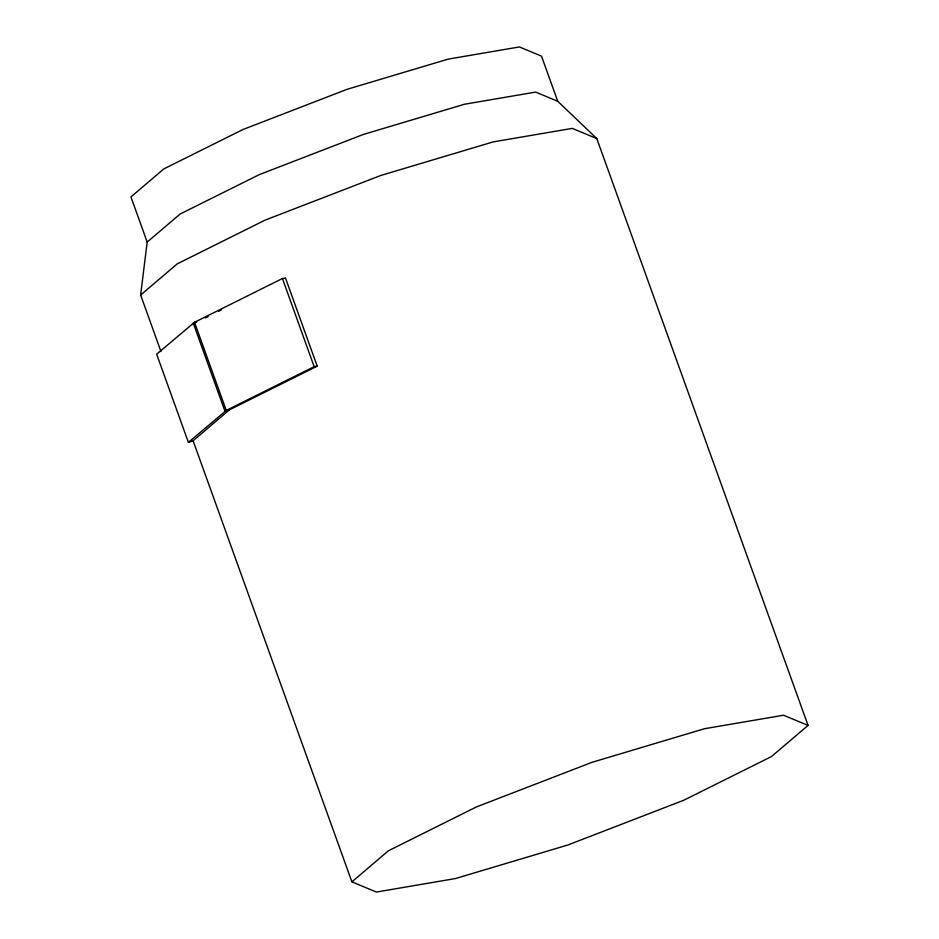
<?xml version="1.0" encoding="UTF-8"?>
<svg xmlns="http://www.w3.org/2000/svg" width="939" height="939" viewBox="0 0 939 939"><rect width="100%" height="100%" fill="white"/><g stroke="black" fill="none" stroke-linecap="round" stroke-linejoin="round"><path stroke-width="1.41" d="M160.956 351.515L140.627 295.034L147.188 242.062L130.932 196.92L163.856 168.891L242.966 129.512L347.054 89.322L448.243 59.11L519.408 46.95L541.486 56.117L557.731 101.259L596.793 138.573L808.068 725.413L771.482 756.552L683.592 800.321L567.931 844.971L455.509 878.54L376.433 892.05L351.902 881.862L193.199 441.048M147.188 242.062L180.112 214.033L259.211 174.654L363.311 134.465L464.488 104.241L535.653 92.092L557.731 101.259M140.627 295.034L177.213 263.882L265.103 220.125L380.764 175.476L493.186 141.895L572.262 128.397L596.793 138.573M188.387 442.351L226.264 410.437L314.154 366.68L317.218 366.151L285.479 278.003L282.428 278.519L194.526 322.288L156.649 354.203L188.387 442.351L192.73 441.06L229.316 409.909L317.218 366.151M351.902 881.862L388.488 850.722L476.378 806.953L592.039 762.304L704.461 728.734L783.537 715.225L808.068 725.413M205.453 317.84L208.071 316.537M218.576 311.314L221.193 310.011M196.497 322.089L193.234 323.063L224.973 411.212L229.316 409.909L226.264 410.437L194.526 322.288L196.568 321.936M282.428 278.519L314.154 366.68"/></g></svg>
